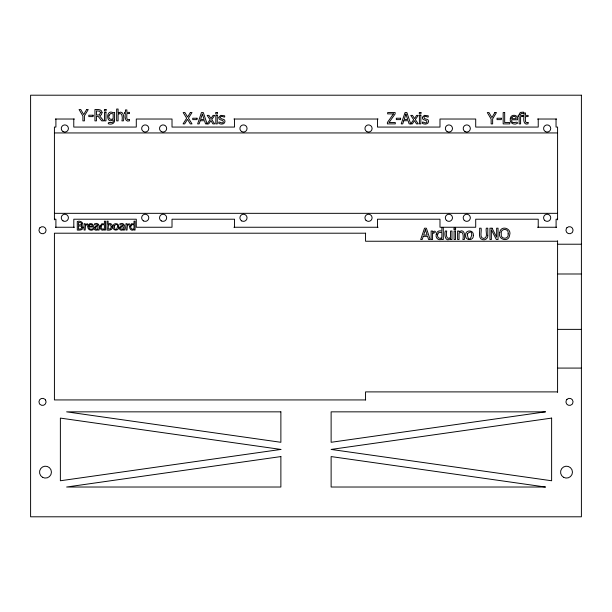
<?xml version="1.0" encoding="UTF-8"?>
<svg xmlns="http://www.w3.org/2000/svg" width="612" height="612" viewBox="0 0 612 612"><rect width="100%" height="100%" fill="white"/><g stroke="black" fill="none" stroke-linecap="round" stroke-linejoin="round"><path stroke-width="0.92" d="M55.371 119.026L74.465 119.026M233.914 119.026L378.086 119.026M537.535 119.026L556.629 119.026M54.422 132.942L557.578 132.942M54.422 213.328L557.578 213.328M54.422 219.211L55.906 219.211L55.906 227.251M557.578 219.211L556.094 219.211L556.094 227.251M55.371 227.251L74.465 227.251M233.914 227.251L378.086 227.251M537.535 227.251L556.629 227.251M365.67 233.203L54.422 233.203L54.422 399.934L365.67 399.934M557.578 241.243L365.548 241.243L365.548 233.203M557.578 244.219L581.4 244.219M557.578 273.992L581.4 273.992M557.578 329.371L581.4 329.371M557.578 368.08L581.4 368.08M557.578 391.894L365.548 391.894L365.548 399.934M557.578 219.83L557.578 127.067L556.04 127.067L556.04 119.026M557.578 240.83L557.578 392.315M538.231 119.026L538.231 127.067L475.708 127.067L475.708 119.026L439.982 119.026L439.982 127.067L377.459 127.067L377.459 119.026M538.231 227.251L538.231 219.211L475.708 219.211L475.708 227.251L439.982 227.251L439.982 219.211L377.459 219.211L377.459 227.251M234.541 119.026L234.541 127.067L172.018 127.067L172.018 119.026L136.292 119.026L136.292 127.067L73.769 127.067L73.769 119.026M234.541 227.251L234.541 219.211L172.018 219.211L172.018 227.251L136.292 227.251L136.292 219.211L73.8 219.211L73.8 227.251M55.906 119.026L55.906 127.067L54.422 127.067L54.422 219.83M111.269 226.845L110.55 228.934L108.102 228.896L108.492 224.964L110.474 224.673L111.269 226.845M487.779 235.26C488.238 238.137 485.5 240.409 482.753 239.69C477.62 238.68 480.221 231.52 479.594 228.2L481.101 228.2C482.004 230.923 478.905 238.06 483.687 238.473C488.468 238.053 485.377 230.938 486.28 228.2L487.779 228.2L487.779 235.26M508.144 233.861C509.245 239.682 500.157 239.682 501.259 233.861C500.142 228.016 509.261 228.024 508.144 233.861M114.589 119.906C115.14 123.479 111.101 124.986 108.278 123.723C107.49 120.602 114.651 124.947 113.166 119.745C106.067 124.94 105.639 108.63 113.166 112.738L114.589 112.379L114.589 119.906M112.379 226.761C112.761 230.296 109.028 230.395 107.031 230.051L107.031 221.177L108.102 221.177L108.102 224.344C109.892 222.317 112.876 224.306 112.379 226.761M118.728 226.868C119.401 231.183 112.379 231.175 113.036 226.868C112.379 222.554 119.401 222.546 118.728 226.868M473.283 235.276C474.178 241.036 464.814 241.021 465.694 235.276C464.814 229.523 474.178 229.515 473.283 235.276M519.206 114.39L519.16 115.393L518.188 115.393L518.188 116.578L519.16 116.578L519.16 123.892L520.59 123.892L520.59 116.578L522.908 116.578L522.908 115.393L520.544 115.393L520.636 114.207L521.439 113.327L523.474 113.427L523.474 112.118L520.307 112.432L519.206 114.39M499.782 232.522C497.235 239.606 508.977 242.849 509.62 235.169C512.137 228.108 500.44 224.887 499.782 232.522M87.906 226.165C87.042 229.309 90.752 231.26 93.238 229.661L93.177 228.49C91.754 229.905 88.686 229.332 88.947 226.975L93.361 226.975C94.439 223.02 88.105 222.255 87.906 226.165M100.192 226.134C99.282 228.681 102.219 231.734 104.407 229.401L104.407 230.051L105.478 230.051L105.478 221.177L104.407 221.177L104.407 223.938L101.791 223.74L100.192 226.134M129.79 226.134C128.872 228.681 131.817 231.734 134.005 229.401L134.005 230.051L135.076 230.051L135.076 221.177L134.005 221.177L134.005 223.938L131.389 223.74L129.79 226.134M436.241 234.297C435.025 237.693 438.949 241.763 441.864 238.649L441.864 239.522L443.295 239.522L443.295 227.687L441.864 227.687L441.864 231.367C439.546 229.775 436.417 231.619 436.241 234.297M510.293 118.705C509.13 122.905 514.08 125.498 517.4 123.372C518.41 120.09 510.928 125.521 511.67 119.791L517.561 119.791C518.999 114.52 510.553 113.495 510.293 118.705M81.878 227.488L80.906 228.911L78.42 229.087L78.42 225.95L81.182 226.172L81.878 227.488M218.928 117.229C217.788 120.947 224.007 119.195 223.403 122.224C221.995 124.733 217.933 119.73 218.836 123.372C220.84 124.611 224.856 124.427 224.979 121.436C225.43 118.17 219.83 120.021 220.458 117.06C221.689 114.651 225.553 119.21 224.665 115.798L220.748 115.362L218.928 117.229M422.509 117.229C421.37 120.947 427.589 119.195 426.977 122.224C425.577 124.733 421.515 119.73 422.418 123.372C424.414 124.611 428.431 124.427 428.561 121.436C429.012 118.17 423.412 120.021 424.032 117.06C425.271 114.651 429.127 119.21 428.247 115.798L424.33 115.362L422.509 117.229M83.048 227.442C83.025 230.342 79.3 230.25 77.288 230.051L77.288 221.559C79.797 220.175 84.961 222.837 81.457 225.285L82.635 226.08L83.048 227.442M114.26 225.79C115.4 236.951 121.031 219.731 114.26 225.79M467.316 233.838C468.999 248.786 476.258 225.729 467.316 233.838M101.362 225.859C100.353 227.985 102.579 230.456 104.407 228.498L104.407 224.826L102.273 224.642L101.362 225.859M130.96 225.859C129.951 227.985 132.169 230.456 134.005 228.498L134.005 224.826L131.863 224.642L130.96 225.859M437.802 233.929C436.455 236.768 439.416 240.057 441.864 237.448L441.864 232.552L439.011 232.3L437.802 233.929M94.072 227.588C93.345 229.951 96.597 231.145 98.004 229.37L98.004 230.051L99.067 230.051C100.391 226.631 98.769 221.881 94.523 223.816L94.585 224.91C102.227 224.443 95.449 225.713 94.072 227.588M119.455 227.588C118.728 229.951 121.987 231.145 123.395 229.37L123.395 230.051L124.458 230.051C125.781 226.631 124.152 221.881 119.906 223.816L119.967 224.91C127.617 224.443 120.832 225.713 119.455 227.588M109.097 115.194C107.766 118.032 110.795 120.901 113.166 118.567L113.166 113.901L110.764 113.472L109.097 115.194M102.028 112.616L101.401 114.704L99.68 115.943L103.711 120.87L101.753 120.87L98.165 116.372L96.451 116.372L96.451 120.87L94.944 120.87L94.944 109.548C97.385 109.41 102.013 109.005 102.028 112.616M100.452 112.73L99.412 114.826L96.451 115.117L96.451 110.841L99.741 111.231L100.452 112.73M95.174 227.702L95.418 228.965L96.803 229.186L98.004 228.483L98.004 226.715L96.092 226.975L95.174 227.702M120.564 227.702L120.801 228.965L122.186 229.186L123.395 228.483L123.395 226.715L121.482 226.975L120.564 227.702M81.472 223.632L80.998 224.726L78.42 225.009L78.42 222.523L81.044 222.745L81.472 223.632M89.107 225.445L88.947 226.157L92.32 226.157C92.626 224.199 89.719 223.747 89.107 225.445M511.884 117.749L511.67 118.697L516.168 118.697C516.582 116.081 512.703 115.484 511.884 117.749M200.185 120.717L199.16 123.884L197.638 123.884L201.455 112.554L203.314 112.554L207.131 123.884L210.084 119.669L207.162 115.385L208.914 115.385L210.964 118.567L213.06 115.385L214.69 115.385L211.752 119.57L214.69 123.884L212.93 123.884L210.872 120.671L208.753 123.884L205.54 123.884L204.515 120.717L200.185 120.717M403.767 120.717L402.742 123.884L401.22 123.884L405.037 112.554L406.896 112.554L410.713 123.884L413.658 119.669L410.744 115.385L412.496 115.385L414.546 118.567L416.642 115.385L418.271 115.385L415.334 119.57L418.271 123.884L416.512 123.884L414.454 120.671L412.327 123.884L409.122 123.884L408.097 120.717L403.767 120.717M423.244 236.354L422.211 239.522L420.696 239.522L424.514 228.2L426.365 228.2L430.182 239.522L428.591 239.522L427.566 236.354L423.244 236.354M202.35 114.092L200.606 119.432L204.094 119.432L202.35 114.092M405.924 114.092L404.188 119.432L407.676 119.432L405.924 114.092M425.401 229.73L423.657 235.069L427.153 235.069L425.401 229.73M86.636 109.548L83.668 114.543L80.753 109.548L79.078 109.548L82.903 116.02L82.903 120.87L84.41 120.87L84.41 115.859L88.235 109.548L86.636 109.548M494.871 112.562L491.903 117.565L488.98 112.562L487.305 112.562L491.13 119.034L491.13 123.892L492.637 123.892L492.637 118.881L496.462 112.562L494.871 112.562M190.355 112.554L187.609 117.007L184.9 112.554L183.179 112.554L186.675 118.215L183.08 123.884L184.702 123.884L187.509 119.348L190.271 123.884L192 123.884L188.442 118.139L191.992 112.554L190.355 112.554M393.447 113.893L387.388 122.484L387.388 123.884L395.298 123.884L395.298 122.545L389.01 122.545L395.145 113.916L395.145 112.554L387.656 112.554L387.656 113.893L393.447 113.893M39.987 227.702L39.413 228.444A3.573 3.573 0 0 0 45.036 232.751L45.602 232.017A3.573 3.573 0 0 0 39.987 227.702M566.964 227.702L566.398 228.444A3.573 3.573 0 0 0 572.013 232.751L572.587 232.017A3.573 3.573 0 0 0 566.964 227.702M566.964 399.345L566.398 400.08A3.573 3.573 0 0 0 572.013 404.394L572.587 403.652A3.573 3.573 0 0 0 566.964 399.345M85.55 225.201L85.16 230.051L84.089 230.051L84.089 223.678L85.16 223.678L85.16 224.627L87.462 223.717L87.462 224.833L85.55 225.201M127.426 225.201L127.036 230.051L125.965 230.051L125.965 223.678L127.036 223.678L127.036 224.627L129.339 223.717L129.339 224.833L127.426 225.201M433.097 233.057L432.569 233.486L432.569 239.522L431.139 239.522L431.139 231.022L432.569 231.022L432.569 232.285C435.415 229.209 437.029 233.164 433.097 233.057M118.728 112.815L118.093 113.319L118.093 109.035L116.663 109.035L116.663 120.87L118.093 120.87L118.093 114.528C122.331 110.757 122.798 118.277 121.91 120.87L123.341 120.87C124.473 118.009 123.624 109.732 118.728 112.815M459.673 231.466L459.038 231.971L459.038 231.022L457.608 231.022L457.608 239.522L459.038 239.522L459.038 233.18C463.276 229.408 463.743 236.928 462.856 239.522L464.286 239.522C465.418 236.66 464.569 228.375 459.673 231.466M450.547 238.573C445.421 243.01 444.052 234.404 445.299 231.022L446.729 231.022C445.842 233.631 446.301 241.136 450.547 237.364L450.547 231.022L451.977 231.022L451.977 239.522L450.547 239.522L450.547 238.573M129.415 119.508C125.651 121.122 127.005 115.362 126.868 113.564L129.499 113.564L129.499 112.379L126.868 112.379L126.868 109.938L125.437 109.938L125.437 112.379L124.473 112.379L124.473 113.564L125.437 113.564C124.626 116.379 125.009 122.607 129.499 120.794L129.415 119.508M528.034 122.53C524.27 124.137 525.624 118.384 525.486 116.578L528.118 116.578L528.118 115.393L525.486 115.393L525.486 112.952L524.056 112.952L524.056 115.393L523.092 115.393L523.092 116.578L524.056 116.578C523.245 119.394 523.627 125.621 528.118 123.815L528.034 122.53M280.877 449.43L60.374 480.764L60.374 418.095L280.877 449.43M545.376 411.845L331.123 442.292L331.123 411.845L545.376 411.845M280.877 456.575L66.624 487.022L280.877 487.022L280.877 456.575M551.626 418.095L331.123 449.43L551.626 480.764L551.626 418.095M581.4 95.204L30.6 95.204L30.6 516.796L581.4 516.796L581.4 95.204M106.052 109.471L104.422 109.471L104.422 110.956L106.052 110.956L106.052 109.471M105.953 112.379L104.522 112.379L104.522 120.87L105.953 120.87L105.953 112.379M217.359 112.486L215.73 112.486L215.73 113.962L217.359 113.962L217.359 112.486M420.941 112.486L419.312 112.486L419.312 113.962L420.941 113.962L420.941 112.486M504.678 112.562L503.171 112.562L503.171 123.892L509.735 123.892L509.735 122.553L504.678 122.553L504.678 112.562M93.108 115.224L88.816 115.224L88.816 116.601L93.108 116.601L93.108 115.224M217.26 115.385L215.829 115.385L215.829 123.884L217.26 123.884L217.26 115.385M420.842 115.385L419.411 115.385L419.411 123.884L420.842 123.884L420.842 115.385M197.033 118.238L192.742 118.238L192.742 119.615L197.033 119.615L197.033 118.238M400.608 118.238L396.324 118.238L396.324 119.615L400.608 119.615L400.608 118.238M501.343 118.246L497.051 118.246L497.051 119.623L501.343 119.623L501.343 118.246M455.603 228.123L453.982 228.123L453.982 229.599L455.603 229.599L455.603 228.123M492.079 228.2L489.944 228.2L489.944 239.522L491.352 239.522L491.352 229.752L496.355 239.522L498.046 239.522L498.046 228.2L496.638 228.2L496.638 237.165L492.079 228.2M455.512 231.022L454.081 231.022L454.081 239.522L455.512 239.522L455.512 231.022M280.877 411.845L66.624 411.845L280.877 442.292L280.877 411.845M545.376 487.022L331.123 487.022L331.123 456.575L545.376 487.022M45.602 400.08L45.036 399.345A3.573 3.573 0 0 0 39.413 403.652L39.987 404.394A3.573 3.573 0 0 0 45.602 400.08M63.051 220.894A3.573 3.573 0 0 0 68.414 217.796A3.573 3.573 0 0 0 63.051 214.705A3.573 3.573 0 0 0 63.051 220.894M143.438 220.894A3.573 3.573 0 0 0 148.8 217.796A3.573 3.573 0 0 0 143.438 214.705A3.573 3.573 0 0 0 143.438 220.894M161.3 220.894A3.573 3.573 0 0 0 166.663 217.796A3.573 3.573 0 0 0 161.3 214.705A3.573 3.573 0 0 0 161.3 220.894M241.694 220.894A3.573 3.573 0 0 0 247.049 217.796A3.573 3.573 0 0 0 241.694 214.705A3.573 3.573 0 0 0 241.694 220.894M365.999 220.328A3.573 3.573 0 0 0 371.974 218.721A3.573 3.573 0 0 0 367.598 214.345A3.573 3.573 0 0 0 365.999 220.328M446.385 220.328A3.573 3.573 0 0 0 452.36 218.721A3.573 3.573 0 0 0 447.984 214.345A3.573 3.573 0 0 0 446.385 220.328M464.248 220.328A3.573 3.573 0 0 0 470.223 218.721A3.573 3.573 0 0 0 465.847 214.345A3.573 3.573 0 0 0 464.248 220.328M544.634 220.328A3.573 3.573 0 0 0 550.609 218.721A3.573 3.573 0 0 0 546.233 214.345A3.573 3.573 0 0 0 544.634 220.328M545.376 131.572A3.573 3.573 0 0 0 550.731 128.482A3.573 3.573 0 0 0 545.376 125.384A3.573 3.573 0 0 0 545.376 131.572M464.99 131.572A3.573 3.573 0 0 0 470.345 128.482A3.573 3.573 0 0 0 464.99 125.384A3.573 3.573 0 0 0 464.99 131.572M447.127 131.572A3.573 3.573 0 0 0 452.482 128.482A3.573 3.573 0 0 0 447.127 125.384A3.573 3.573 0 0 0 447.127 131.572M366.733 131.572A3.573 3.573 0 0 0 372.096 128.482A3.573 3.573 0 0 0 366.733 125.384A3.573 3.573 0 0 0 366.733 131.572M241.694 131.572A3.573 3.573 0 0 0 247.049 128.482A3.573 3.573 0 0 0 241.694 125.384A3.573 3.573 0 0 0 241.694 131.572M161.3 131.572A3.573 3.573 0 0 0 166.663 128.482A3.573 3.573 0 0 0 161.3 125.384A3.573 3.573 0 0 0 161.3 131.572M143.438 131.572A3.573 3.573 0 0 0 148.8 128.482A3.573 3.573 0 0 0 143.438 125.384A3.573 3.573 0 0 0 143.438 131.572M63.051 131.572A3.573 3.573 0 0 0 68.414 128.482A3.573 3.573 0 0 0 63.051 125.384A3.573 3.573 0 0 0 63.051 131.572M563.537 477.291A5.952 5.952 0 0 0 572.465 472.135A5.952 5.952 0 0 0 563.537 466.979A5.952 5.952 0 0 0 563.537 477.291M42.511 477.291A5.952 5.952 0 0 0 51.439 472.135A5.952 5.952 0 0 0 42.511 466.979A5.952 5.952 0 0 0 42.511 477.291"/></g></svg>
